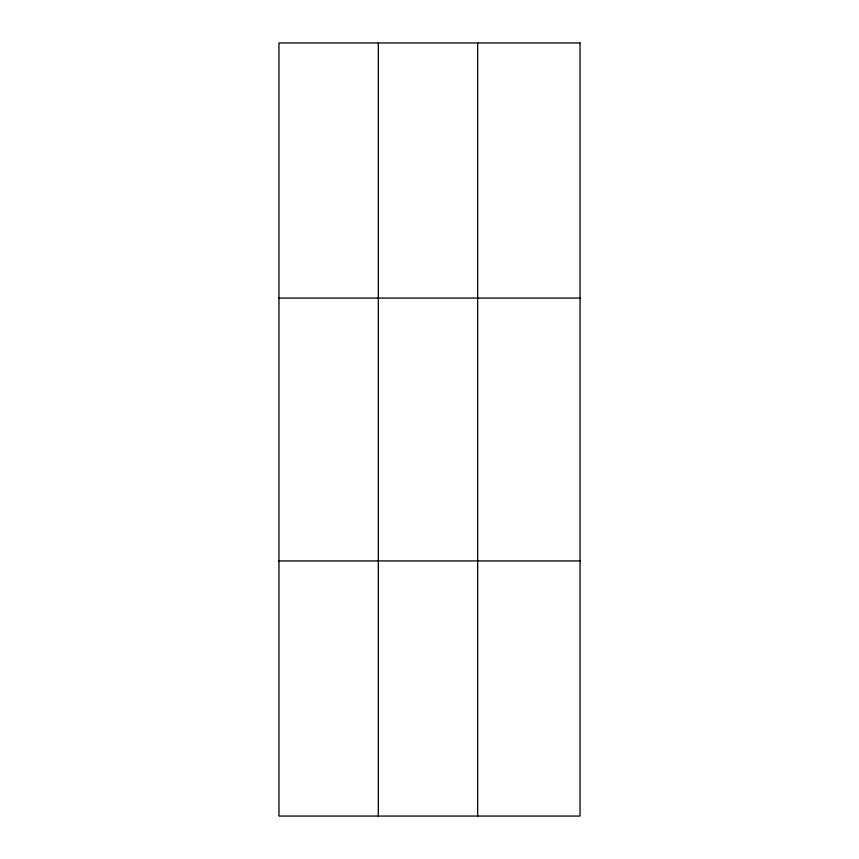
<?xml version="1.0" encoding="UTF-8"?>
<svg xmlns="http://www.w3.org/2000/svg" width="859" height="859" viewBox="0 0 859 859"><rect width="100%" height="100%" fill="white"/><g stroke="black" fill="none" stroke-linecap="round" stroke-linejoin="round"><path stroke-width="1.29" d="M378.314 816.05L378.314 42.95M477.668 816.05L477.668 42.95M278.971 298.073L580.029 298.073M278.971 560.927L580.029 560.927M580.029 42.95L580.029 816.05L278.971 816.05L278.971 42.95L580.029 42.95"/></g></svg>
